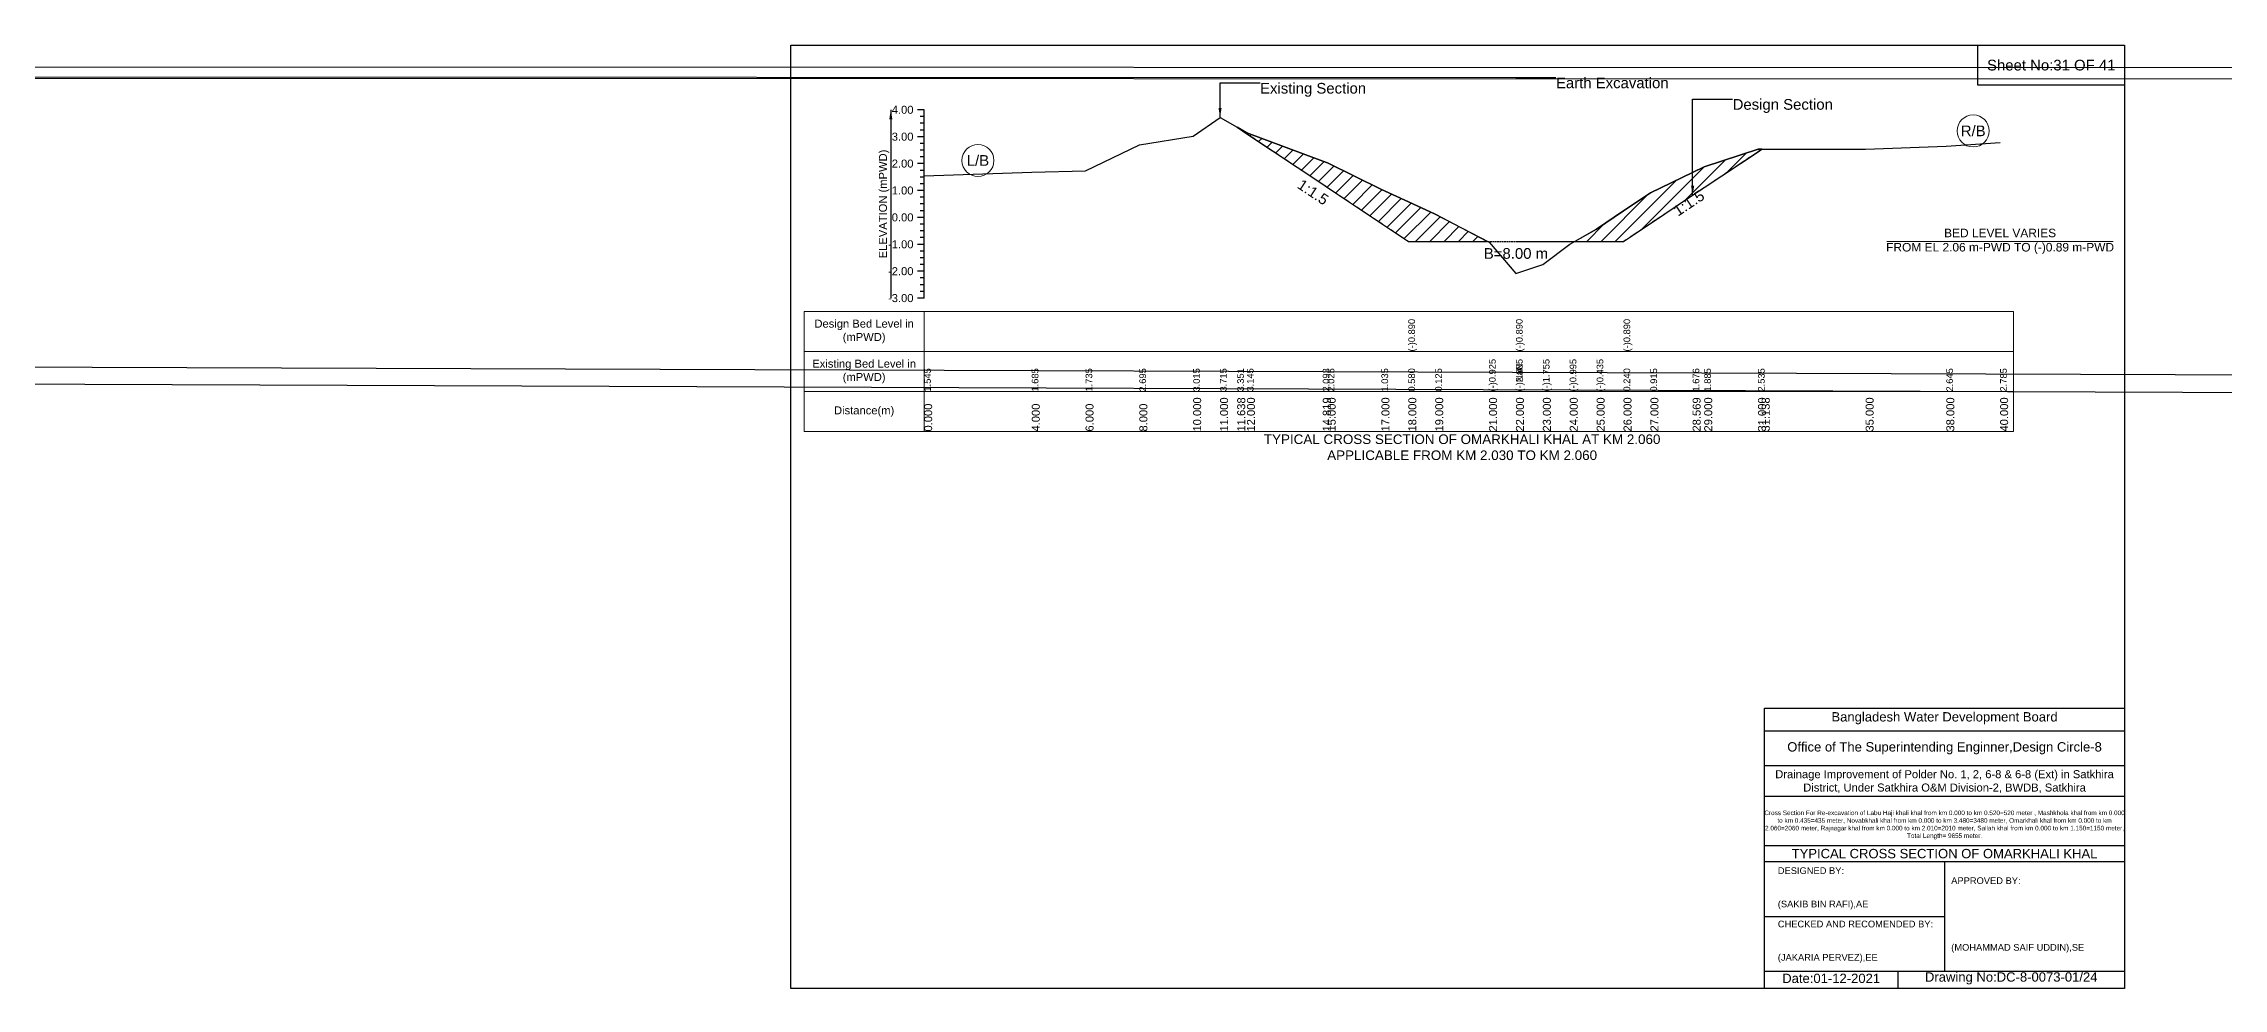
# Model space of a CAD drawing. Header units: inches. Extents: x 0 to 506000, y -4242 to 7.
# Drawn here: x 396639 to 406444, y -4242 to 7 of the extents above; entities that cross this region are included whole.
import ezdxf

# ---------------------------------------------------------------- set-up
doc = ezdxf.new("R2010")
doc.units = ezdxf.units.IN
doc.header["$LTSCALE"] = 7
doc.header["$MEASUREMENT"] = 0
doc.linetypes.add('DASHED', pattern=[0.75, 0.5, -0.25])
for name, color, linetype, lineweight in [('Cross section Data Border', 7, 'Continuous', 9), ('Cross Section Labels', 7, 'Continuous', 9), ('Design_Bed_Level for Xsection', 7, 'DASHED', 25), ('Existing_Bed_Level for Xsection', 7, 'Continuous', 25), ('Long Section Labels', 7, 'Continuous', 9)]:
    doc.layers.add(name, color=color, linetype=linetype, lineweight=lineweight)
doc.styles.get("Standard").update_dxf_attribs({"font": 'arial.ttf'})
doc.dimstyles.get("Standard").update_dxf_attribs({"dimtxt": 0.18, "dimasz": 0.18, "dimexe": 0.18, "dimexo": 0.0625, "dimgap": 0.09, "dimtad": 0, "dimtih": 1, "dimtoh": 1, "dimdec": 4, "dimzin": 0, "dimdsep": 46, "dimtxsty": 'Standard', "dimcen": 0.09, "dimadec": 0, "dimazin": 0, "dimtfac": 1, "dimtdec": 4, "dimtofl": 0, "dimtmove": 0, "dimatfit": 3, "dimfxl": 1, "dimtolj": 1, "dimtzin": 0, "dimarcsym": 0})

msp = doc.modelspace()

# ---------------------------------------------------------------- hatches: boundary and pattern name
at = {"layer": 'Existing_Bed_Level for Xsection'}
h = msp.add_hatch(dxfattribs=at)
h.set_pattern_fill('ANSI31', color=256, scale=363, style=0)
h.paths.add_polyline_path([(402008.2, -369.2), (402052, -398.4), (402393.1, -625.8), (402415, -640.4), (402657, -801.7), (402778, -882.4), (402899, -882.4), (403132.9, -882.4), (402899, -759.6), (402778, -704.5), (402657, -649.5), (402415, -529.7), (402393.1, -521.5), (402052, -394.2)])
h = msp.add_hatch(dxfattribs=at)
h.set_pattern_fill('ANSI31', color=256, scale=363, style=0)
h.paths.add_polyline_path([(403526.7, -882.4), (403625, -882.4), (403746, -882.4), (403867, -801.7), (404056.8, -675.2), (404109, -640.4), (404351, -479.1), (404367.6, -468), (404351, -468), (404109, -546.6), (404056.8, -571.9), (403867, -664), (403746, -745.7), (403625, -827.4)])

# ---------------------------------------------------------------- linework, layer by layer
for points in [[(400000, 0), (406000, 0), (406000, -4242), (400000, -4242)], [(405340, 0), (406000, 0), (406000, -180), (405340, -180)]]:
    msp.add_lwpolyline(points, close=True)
for points in [[(404380, -4242), (404380, -2982), (406000, -2982)], [(404380, -3084), (406000, -3084)], [(404380, -3240), (406000, -3240)], [(404380, -3378), (406000, -3378)], [(404380, -3600), (406000, -3600)], [(404380, -3672), (406000, -3672)], [(405190, -3672), (405190, -4164)], [(404380, -3918), (405190, -3918)], [(404380, -4164), (406000, -4164)], [(404980, -4164), (404980, -4242)]]:
    msp.add_lwpolyline(points)
at = {"layer": 'Cross section Data Border'}
msp.add_lwpolyline([(400060, -1197.7), (405500, -1197.7), (405500, -1737.7), (400060, -1737.7)], close=True, dxfattribs=at)
for points in [[(400600, -1197.7), (400600, -1737.7)], [(400060, -1377.7), (405500, -1377.7)], [(400060, -1557.7), (405500, -1557.7)]]:
    msp.add_lwpolyline(points, dxfattribs=at)
at = {"layer": 'Cross Section Labels'}
msp.add_lwpolyline([(404931, -882.4), (405949, -882.4)], dxfattribs=at)
for centre in [(405319, -385.7), (400842, -518.8)]:
    msp.add_circle(centre, 72, dxfattribs=at)
at = {"layer": 'Design_Bed_Level for Xsection'}
msp.add_lwpolyline([(402008.2, -369.2), (402393.1, -625.8), (402778, -882.4), (403262, -882.4), (403746, -882.4), (404056.8, -675.2), (404367.6, -468)], dxfattribs=at)
at = {"layer": 'Existing_Bed_Level for Xsection'}
for points in [[(400600, -290.7), (400570, -290.7)], [(400600, -1137.7), (400600, -1016.7), (400600, -895.7), (400600, -774.7), (400600, -653.7), (400600, -532.7), (400600, -411.7), (400600, -290.7)], [(400600, -321), (400582, -321)], [(400600, -351.2), (400582, -351.2)], [(400600, -381.5), (400582, -381.5)], [(400600, -587.8), (401084, -570.8), (401326, -564.8), (401568, -448.6), (401810, -409.9), (401931, -325.2), (402008.2, -369.2), (402052, -394.2), (402393.1, -521.5), (402415, -529.7), (402657, -649.5), (402778, -704.5), (402778, -704.5), (402899, -759.6), (403141, -886.6), (403262, -1027), (403262, -1027), (403383, -987.1), (403504, -895.1), (403625, -827.4), (403746, -745.7), (403746, -745.7), (403867, -664), (404056.8, -571.9), (404109, -546.6), (404351, -468), (404367.6, -468), (404835, -468), (405198, -454.7), (405440, -437.7)], [(400600, -411.7), (400570, -411.7)], [(400600, -442), (400582, -442)], [(400600, -472.2), (400582, -472.2)], [(400600, -532.7), (400570, -532.7)], [(400600, -502.5), (400582, -502.5)], [(400600, -563), (400582, -563)], [(400600, -653.7), (400570, -653.7)], [(400600, -593.2), (400582, -593.2)], [(400600, -623.5), (400582, -623.5)], [(400600, -684), (400582, -684)], [(400600, -774.7), (400570, -774.7)], [(400600, -714.2), (400582, -714.2)], [(400600, -744.5), (400582, -744.5)], [(400600, -805), (400582, -805)], [(400600, -835.2), (400582, -835.2)], [(400600, -865.5), (400582, -865.5)], [(400600, -895.7), (400570, -895.7)], [(400600, -926), (400582, -926)], [(400600, -956.2), (400582, -956.2)], [(400600, -1016.7), (400570, -1016.7)], [(400600, -986.5), (400582, -986.5)], [(400600, -1047), (400582, -1047)], [(400600, -1077.2), (400582, -1077.2)], [(400600, -1137.7), (400570, -1137.7)], [(400600, -1107.5), (400582, -1107.5)]]:
    msp.add_lwpolyline(points, dxfattribs=at)
for points in [[(402008.2, -369.2), (402052, -398.4), (402393.1, -625.8), (402415, -640.4), (402657, -801.7), (402778, -882.4), (402778, -882.4), (402899, -882.4), (403132.9, -882.4), (402899, -759.6), (402778, -704.5), (402778, -704.5), (402657, -649.5), (402415, -529.7), (402393.1, -521.5), (402052, -394.2)], [(403526.7, -882.4), (403625, -882.4), (403746, -882.4), (403746, -882.4), (403867, -801.7), (404056.8, -675.2), (404109, -640.4), (404351, -479.1), (404367.6, -468), (404367.6, -468), (404367.6, -468), (404351, -468), (404109, -546.6), (404056.8, -571.9), (403867, -664), (403746, -745.7), (403746, -745.7), (403625, -827.4)]]:
    msp.add_lwpolyline(points, close=True, dxfattribs=at)

# ---------------------------------------------------------------- texts
at = {"attachment_point": 5}
for s, insert, char_height in [('Sheet No:31 OF 41', (405670, -90), 48), ('Bangladesh Water Development Board', (405190, -3027), 42), ('Office of The Superintending Enginner,Design Circle-8', (405190, -3162), 42)]:
    msp.add_mtext(s, dxfattribs=dict(at, insert=insert, char_height=char_height))
for s, insert, char_height, width, attachment_point in [('Drainage Improvement of Polder No. 1, 2, 6-8 & 6-8 (Ext) in Satkhira District, Under Satkhira O&M Division-2, BWDB, Satkhira', (405190, -3312), 36, 1680, 5), ('Cross Section For Re-excavation of Labu Haji khali khal from km 0.000 to km 0.520=520 meter , Mashkhola khal from km 0.000 to km 0.435=435 meter, Novabkhali khal from km 0.000 to km 3.480=3480 meter, Omarkhali khal from km 0.000 to km 2.060=2060 meter, Rajnagar khal from km 0.000 to km 2.010=2010 meter, Sallah khal from km 0.000 to km 1.150=1150 meter, Total Length= 9655 meter. ', (405190, -3507), 20.5611, 1620, 5), ('TYPICAL CROSS SECTION OF OMARKHALI KHAL', (405190, -3636), 42, 1680, 5), ('DESIGNED BY:^J^J^J(SAKIB BIN RAFI),AE', (404440, -3792), 30, 840, 4), ('APPROVED BY:^J^J^J^J^J^J(MOHAMMAD SAIF UDDIN),SE', (405220, -3912), 30, 840, 4), ('CHECKED AND RECOMENDED BY:^J^J^J(JAKARIA PERVEZ),EE', (404440, -4032), 30, 840, 4), ('Date:01-12-2021', (404680, -4197), 42, 840, 5), ('Drawing No:DC-8-0073-01/24', (405490, -4197), 42, 1320, 5)]:
    msp.add_mtext(s, dxfattribs=dict(insert=insert, char_height=char_height, width=width, attachment_point=attachment_point))
at = {"layer": 'Cross section Data Border', "char_height": 36, "width": 480, "attachment_point": 5}
for s, insert in [('Design Bed Level in (mPWD)', (400330, -1287.7)), ('Existing Bed Level in (mPWD)', (400330, -1467.7)), ('Distance(m)', (400330, -1647.7))]:
    msp.add_mtext(s, dxfattribs=dict(at, insert=insert))
at = {"layer": 'Cross Section Labels'}
for s, insert, char_height, attachment_point in [('Existing Section', (402111, -169.7), 48, 1), ('Earth Excavation', (403442, -145.5), 48, 1), ('Design Section', (404236.8, -242.3), 48, 1), ('R/B', (405319, -385.7), 48, 5), ('L/B', (400842, -518.8), 48, 5), ('BED LEVEL VARIES ^JFROM EL 2.06 m-PWD TO (-)0.89 m-PWD', (405440, -882.4), 38.4, 5), ('B=8.00 m', (403262, -912.7), 48, 2), ('TYPICAL CROSS SECTION OF OMARKHALI KHAL AT KM 2.060^JAPPLICABLE FROM KM 2.030 TO KM 2.060', (403020, -1808.5), 43.2, 5)]:
    msp.add_mtext(s, dxfattribs=dict(at, insert=insert, char_height=char_height, attachment_point=attachment_point))
at = {"layer": 'Cross Section Labels', "char_height": 48, "attachment_point": 2}
for insert, rotation in [((402362.8, -640.9), 326.30993), ((404026.6, -690.3), 33.69007)]:
    msp.add_mtext('1:1.5', dxfattribs=dict(at, insert=insert, rotation=rotation))
at = {"layer": 'Existing_Bed_Level for Xsection', "char_height": 36, "attachment_point": 6}
for s, insert in [('4.00', (400552, -290.7)), ('3.00', (400552, -411.7)), ('2.00', (400552, -532.7)), ('1.00', (400552, -653.7)), ('0.00', (400552, -774.7)), ('-1.00', (400552, -895.7)), ('-2.00', (400552, -1016.7)), ('-3.00', (400552, -1137.7))]:
    msp.add_mtext(s, dxfattribs=dict(at, insert=insert))
at = {"layer": 'Existing_Bed_Level for Xsection', "insert": (400420, -714.2), "char_height": 36, "attachment_point": 5, "rotation": 90}
msp.add_mtext('ELEVATION (mPWD)', dxfattribs=at)
at = {"layer": 'Long Section Labels', "attachment_point": 1, "rotation": 90}
for s, insert, char_height in [('(-)0.890', (402778, -1377.7), 30), ('(-)0.890', (403262, -1377.7), 30), ('(-)0.890', (403746, -1377.7), 30), ('1.545', (400600, -1557.7), 30), ('1.685', (401084, -1557.7), 30), ('1.735', (401326, -1557.7), 30), ('2.695', (401568, -1557.7), 30), ('3.015', (401810, -1557.7), 30), ('3.715', (401931, -1557.7), 30), ('3.351', (402008.2, -1557.7), 30), ('3.145', (402052, -1557.7), 30), ('2.093', (402393.1, -1557.7), 30), ('2.025', (402415, -1557.7), 30), ('1.035', (402657, -1557.7), 30), ('0.580', (402778, -1557.7), 30), ('0.580', (402778, -1557.7), 30), ('0.580', (402778, -1557.7), 30), ('0.125', (402899, -1557.7), 30), ('(-)0.925', (403141, -1557.7), 30), ('(-)2.085', (403262, -1557.7), 30), ('(-)2.085', (403262, -1557.7), 30), ('(-)NaN', (403262, -1557.7), 30), ('(-)NaN', (403262, -1557.7), 30), ('(-)1.755', (403383, -1557.7), 30), ('(-)0.995', (403504, -1557.7), 30), ('(-)0.435', (403625, -1557.7), 30), ('0.240', (403746, -1557.7), 30), ('0.240', (403746, -1557.7), 30), ('0.915', (403867, -1557.7), 30), ('1.676', (404056.8, -1557.7), 30), ('1.885', (404109, -1557.7), 30), ('2.535', (404351, -1557.7), 30), ('2.535', (404351, -1557.7), 30), ('2.535', (404351, -1557.7), 30), ('2.645', (405198, -1557.7), 30), ('2.785', (405440, -1557.7), 30), ('0.000', (400600, -1737.7), 36), ('4.000', (401084, -1737.7), 36), ('6.000', (401326, -1737.7), 36), ('8.000', (401568, -1737.7), 36), ('10.000', (401810, -1737.7), 36), ('11.000', (401931, -1737.7), 36), ('11.638', (402008.2, -1737.7), 36), ('12.000', (402052, -1737.7), 36), ('14.819', (402393.1, -1737.7), 36), ('15.000', (402415, -1737.7), 36), ('17.000', (402657, -1737.7), 36), ('18.000', (402778, -1737.7), 36), ('18.000', (402778, -1737.7), 36), ('18.000', (402778, -1737.7), 36), ('19.000', (402899, -1737.7), 36), ('21.000', (403141, -1737.7), 36), ('22.000', (403262, -1737.7), 36), ('22.000', (403262, -1737.7), 36), ('22.000', (403262, -1737.7), 36), ('23.000', (403383, -1737.7), 36), ('24.000', (403504, -1737.7), 36), ('25.000', (403625, -1737.7), 36), ('26.000', (403746, -1737.7), 36), ('26.000', (403746, -1737.7), 36), ('26.000', (403746, -1737.7), 36), ('27.000', (403867, -1737.7), 36), ('28.569', (404056.8, -1737.7), 36), ('29.000', (404109, -1737.7), 36), ('31.000', (404351, -1737.7), 36), ('31.138', (404367.6, -1737.7), 36), ('35.000', (404835, -1737.7), 36), ('38.000', (405198, -1737.7), 36), ('40.000', (405440, -1737.7), 36)]:
    msp.add_mtext(s, dxfattribs=dict(at, insert=insert, char_height=char_height))

# ---------------------------------------------------------------- leaders
at = {"layer": 'Cross Section Labels', "annotation_type": 0, "has_hookline": 1, "hookline_direction": 0}
for points, text_width in [([(0, 0), (403262, -145.5), (403441.9, -145.5)], 497), ([(0, 0), (413300, -154.4), (413479.9, -154.4)], 497), ([(0, 0), (452717.5, -111.2), (452897.4, -111.2)], 497), ([(0, 0), (412980, -1586.3), (413159.9, -1586.3)], 497), ([(0, 0), (443222, -1616.7), (443401.9, -1616.7)], 497), ([(401931, -325.2), (401931, -169.7), (402110.9, -169.7)], 467.2), ([(404056.8, -675.2), (404056.8, -242.3), (404236.7, -242.3)], 441.2)]:
    msp.add_leader(points, dimstyle='Standard', override={"dimasz": 43.2}, dxfattribs=dict(at, text_width=text_width))
at = {"layer": 'Existing_Bed_Level for Xsection'}
msp.add_leader([(400450, -290.7), (400450, -1137.7)], dimstyle='Standard', override={"dimasz": 43.2}, dxfattribs=at)

doc.saveas('drawing.dxf')
